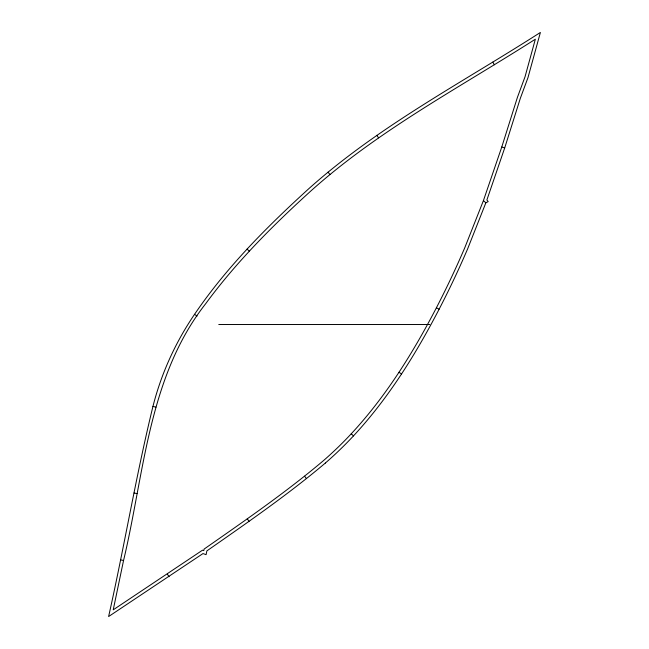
<?xml version="1.0" encoding="UTF-8"?>
<svg xmlns="http://www.w3.org/2000/svg" width="649" height="649" viewBox="0 0 649 649"><rect width="100%" height="100%" fill="white"/><g stroke="black" fill="none" stroke-linecap="round" stroke-linejoin="round"><path stroke-width="0.97" d="M325.336 463.07C287.742 494.814 247.147 522.753 206.861 550.912L206.09 554.66L202.991 553.573L108.61 616.55C124.292 546.693 135.957 475.952 152.953 406.379C161.277 373.54 175.481 342.356 194.53 314.351C226.46 267.315 266.926 226.793 308.827 188.672C378.513 126.239 462.104 82.699 540.39 32.45L527.962 77.685L520.311 98.38L504.695 147.956L486.88 199.973L488.186 201.596L485.866 202.796L467.58 249.005A914.352 914.352 0 0 1 439.13 309.192C415.595 354.5 388.353 398.356 353.486 435.893A368.892 368.892 0 0 1 325.336 463.07M123.553 560.501C144.329 473.632 148.215 376.931 205.652 303.748C236.155 262.188 272.758 225.519 310.871 190.96C378.44 130.368 459.273 87.761 535.344 39.208L525.041 76.744L517.407 97.391L501.774 146.999L483.432 200.573L464.757 247.796A911.342 911.342 0 0 1 436.404 307.78C412.991 352.837 385.912 396.466 351.239 433.8A365.874 365.874 0 0 1 323.316 460.758C285.495 492.688 244.632 520.766 204.094 549.095L203.786 550.603L202.545 550.165L113.226 609.833L123.553 560.501L120.552 559.892M483.448 200.598L485.866 202.796M218.762 324.524L429.816 324.524M134.051 492.997L137.061 493.613M152.953 406.379L155.914 407.174M501.774 146.999L504.695 147.956M436.404 307.78L439.13 309.192M399.005 372.299L401.577 373.986M194.53 314.351L197.085 316.055M247.091 249.102L249.338 251.195M351.239 433.8L353.486 435.893M328.045 172.172L329.992 174.549M304.584 476.22L306.482 478.621M247.277 518.843L249.062 521.342M376.793 135.308L378.554 137.831M167.353 574.154L169.065 576.701M492.778 62.142L494.392 64.762"/></g></svg>
